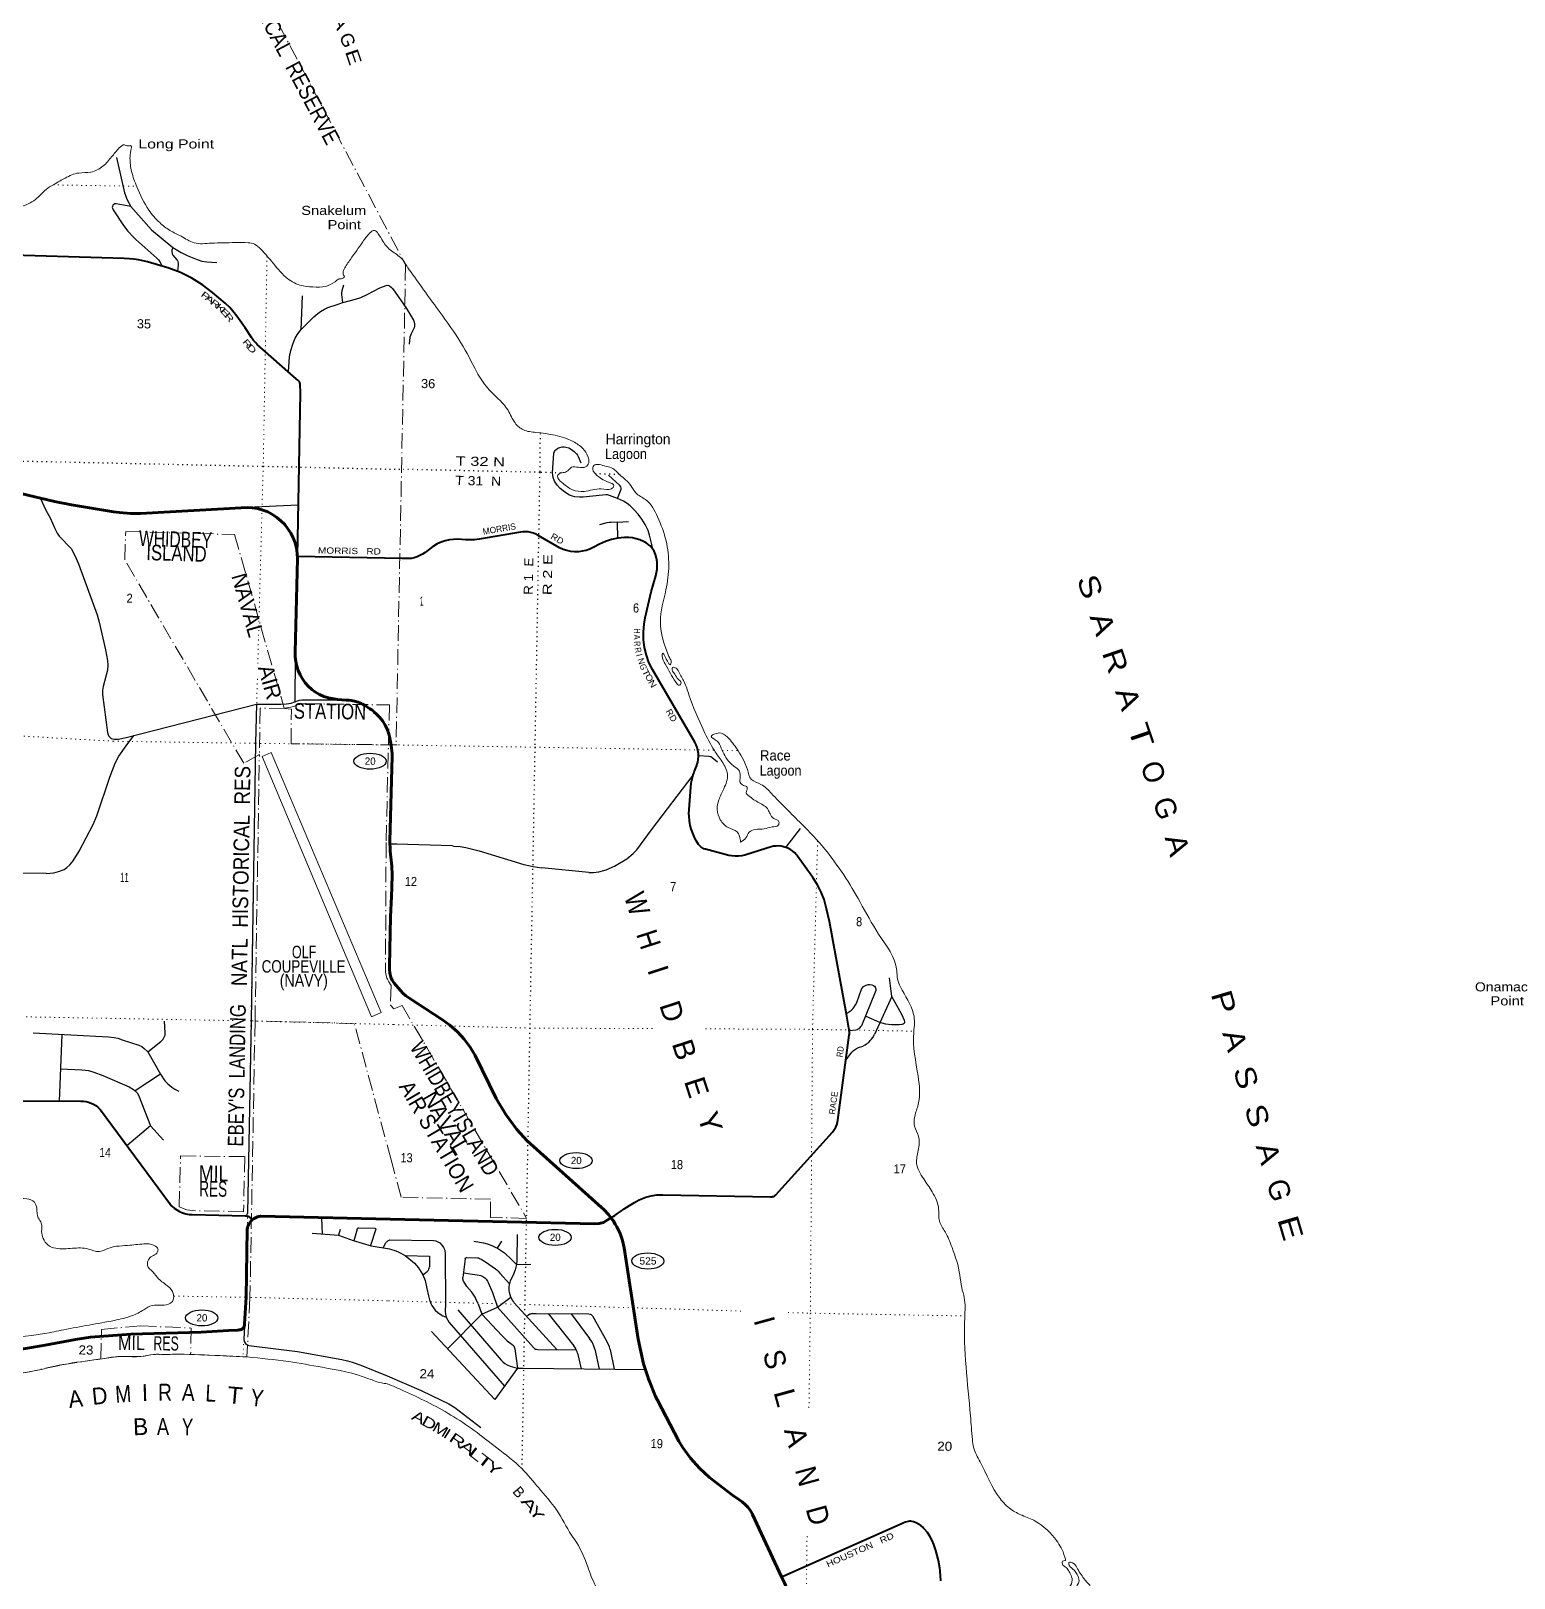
# Model space of a CAD drawing. Header units: feet. Extents: x -493433 to -244333, y 184684 to 373072.
# Drawn here: x -406500 to -377997, y 243147 to 272885 of the extents above; entities that cross this region are included whole.
import ezdxf
from ezdxf.enums import TextEntityAlignment as Align

# ---------------------------------------------------------------- set-up
doc = ezdxf.new("R2010")
doc.units = ezdxf.units.FT
doc.header["$LTSCALE"] = 60
doc.linetypes.add('DOT_DASHED', pattern=[7.7, 5, -1.2, 0.3, -1.2])
doc.linetypes.add('DOTTED', pattern=[1.5, 0.3, -1.2])
for name, color, linetype, lineweight in [('17', 7, 'Continuous', 25), ('23', 7, 'Continuous', 70), ('26', 7, 'Continuous', 40), ('27', 7, 'Continuous', 13), ('29', 7, 'Continuous', 25), ('36', 7, 'Continuous', 13), ('39', 7, 'Continuous', 13), ('41', 7, 'Continuous', 13), ('44', 7, 'DOT_DASHED', 13), ('6', 7, 'DOTTED', 25), ('7', 7, 'DOTTED', 13)]:
    doc.layers.add(name, color=color, linetype=linetype, lineweight=lineweight)
doc.layers.add('42', color=7, linetype='Continuous')

msp = doc.modelspace()

# ---------------------------------------------------------------- linework, layer by layer
at = {"layer": '17'}
for centre in [(-399982.73, 258847.67), (-396023.17, 251171.48), (-396426.94, 249695.3), (-394643.82, 249241.52), (-403217, 248147.07)]:
    msp.add_ellipse(centre, major_axis=(-309.24, 1), ratio=0.500121, dxfattribs=at)
at = {"layer": '23'}
for points in [[(-399516.48, 254581.21), (-399557.76, 254638.48), (-399569.85, 254663.54), (-399576.15, 254676.61), (-399584.24, 254699.15), (-399592.72, 254724.25), (-399597.95, 254749.15), (-399604.97, 254782.54), (-399611.88, 254847.06), (-399612, 254911.95), (-399591, 255855.95), (-399568, 256253.95), (-399560.78, 256427.94), (-399560.52, 256661.74), (-399567, 256831.95), (-399595.65, 257120.08), (-399597.72, 257147.65), (-399599.96, 257310.92), (-399557.45, 258945.88), (-399558.54, 258987.23), (-399573.96, 259155.22), (-399606.85, 259320.68), (-399621.75, 259376.66), (-399652.34, 259461.46), (-399691.63, 259542.59), (-399739.18, 259619.18), (-399794.47, 259690.37), (-399856.91, 259755.4), (-399900.8, 259792.44), (-399925.68, 259813.44), (-399950.8, 259832.53), (-399983.91, 259857.69), (-400074.67, 259915.81), (-400099.76, 259931.88), (-400124.67, 259945.19), (-400149.95, 259958.7), (-400213.55, 259985.22), (-400279.58, 260004.95), (-400347.3, 260017.67), (-400391, 260021.21), (-400416.2, 260023.26), (-400441, 260024.13), (-400605.85, 260034.14), (-400782.06, 260063.55), (-400783.84, 260064.03), (-400869.67, 260092.23), (-400952.08, 260129.25), (-401030.17, 260174.67), (-401103.08, 260228.01), (-401170.02, 260288.68), (-401230.25, 260356.01), (-401283.11, 260429.27), (-401328.03, 260507.66), (-401364.5, 260590.31), (-401392.14, 260676.32), (-401410.64, 260764.75), (-401419.79, 260854.62), (-401419.49, 260944.96), (-401378.9, 262740.97), (-401383.26, 262843.04), (-401398.26, 262944.09), (-401423.74, 263043.02), (-401459.43, 263138.74), (-401504.92, 263230.21), (-401559.73, 263316.42), (-401623.25, 263396.43), (-401694.78, 263469.37), (-401773.55, 263534.42), (-401858.68, 263590.89), (-401949.25, 263638.15), (-402044.27, 263675.68), (-402142.68, 263703.07), (-402243.42, 263720.03), (-402344.31, 263726.35), (-404396.07, 263610.24), (-404580.2, 263609), (-404796.92, 263628.53), (-404915, 263643.95), (-405717.97, 263774.14), (-406046.64, 263841.1), (-406692, 263995.95)], [(-395352.86, 250072.8), (-395395.75, 250129.9), (-395492.04, 250233.45), (-395533.22, 250271.71), (-396965.84, 251552.25), (-397159.64, 251767.28), (-397374.68, 252056.63), (-397558.3, 252366.87), (-397960.83, 253190.55), (-398058.92, 253354.15), (-398173.58, 253506.59), (-398303.54, 253646.22), (-398447.38, 253771.5), (-398592.09, 253873.82), (-399235.92, 254297.07), (-399295.74, 254339.35), (-399350.82, 254387.65), (-399399.41, 254440.07), (-399516.48, 254581.21)], [(-407103.89, 247478.31), (-406228, 247624.95), (-405645.4, 247732.14), (-405356.08, 247774.8), (-404577.91, 247832.8), (-403230, 247872.09), (-402706, 247904.95), (-402526.31, 247915.02), (-402501.47, 247916.41), (-402476.31, 247919.41), (-402467.72, 247921.7), (-402457.09, 247925.76), (-402446.95, 247930.91), (-402437.4, 247937.1), (-402428.55, 247944.24), (-402420.5, 247952.27), (-402413.33, 247961.1), (-402407.12, 247970.64), (-402401.94, 247980.77), (-402401.49, 247981.95), (-402394, 248006.99), (-402392.65, 248031.95), (-402365, 248543.95), (-402343.31, 249849.24), (-402338.38, 249878.85), (-402330.39, 249907.79), (-402319.41, 249935.72), (-402305.57, 249962.36), (-402289.03, 249987.4), (-402269.95, 250010.58), (-402248.56, 250031.64), (-402225.09, 250050.35), (-402199.78, 250066.5), (-402172.93, 250079.91), (-402144.83, 250090.45), (-402115.77, 250097.99), (-402086.09, 250102.45), (-402078.84, 250103.06), (-399597.58, 250046.13)], [(-395352.86, 250072.8), (-395494.67, 249983.21), (-395581.07, 249962.15), (-395660.82, 249956.8), (-399597.58, 250046.13)], [(-395269.55, 249947.92), (-395310.82, 250016.84), (-395352.86, 250072.8)], [(-392072.12, 243168.12), (-392631.44, 244367.15), (-392641.67, 244387.01), (-392679.98, 244450.39), (-392724.71, 244509.43), (-392775.36, 244563.46), (-392831.39, 244611.9), (-392892.17, 244654.22), (-393015.57, 244737.98), (-393459.2, 245082.69), (-393651.86, 245256.81), (-393825.27, 245450.12), (-393977.52, 245660.49), (-394049.39, 245778.7), (-394460, 246564.95), (-394494.31, 246637.69), (-394621.35, 246945.18), (-394631.67, 246970.15), (-394639.59, 246995.18), (-394724.84, 247264.39), (-394831.13, 247737.54), (-395101.16, 249495.69), (-395132.77, 249633.52), (-395178.6, 249767.29), (-395238.17, 249895.53), (-395269.55, 249947.92)], [(-390635.17, 232927.09), (-391631, 239730.95), (-391702, 240238.95), (-391934.2, 242708.31), (-391945.86, 242811.57), (-391968.26, 242913.04), (-392001.13, 243011.61), (-392020.21, 243056.85), (-392072.12, 243168.12)]]:
    msp.add_lwpolyline(points, dxfattribs=at)
at = {"layer": '26'}
for points in [[(-399370.51, 262742.98), (-401378, 262780.95), (-401319.56, 265927.07), (-401325.43, 266097.92), (-401326.07, 266100.85), (-401329.9, 266114.13), (-401335.1, 266126.93), (-401341.6, 266139.13), (-401349.35, 266150.57), (-401358.24, 266161.15), (-401368.2, 266170.73), (-401400, 266199.95), (-402152.45, 266860.3), (-402173.64, 266880.41), (-402221.75, 266933.29), (-402264.06, 266990.91), (-402385, 267180.95), (-402544, 267404.95), (-402616.8, 267499.42), (-402678.15, 267568.74), (-402766.89, 267652.09), (-403012.33, 267858.13), (-403203.14, 268007.18), (-403408.49, 268135.46), (-403626.11, 268241.57), (-403852.03, 268323.86), (-404262.34, 268443.78), (-404432.96, 268483.75), (-404519.91, 268499.27), (-404606.83, 268505.66), (-404708.03, 268509.98), (-407285, 268589.95)], [(-393674.79, 258883.66), (-393670.59, 258940.84), (-393672.39, 258998.14), (-393680.16, 259054.95), (-393693.83, 259110.62), (-393713.25, 259164.57), (-393738.2, 259216.18), (-394557.56, 260610.38), (-394621.77, 260746.32), (-394671.42, 260888.22), (-394705.96, 261034.54), (-394725.02, 261183.66), (-394728.38, 261333.96), (-394716.02, 261483.78), (-394694.24, 261605.13), (-394577.37, 262103.57), (-394488.91, 262414.08), (-394474.7, 262472.51), (-394464.83, 262541.89), (-394462.26, 262611.92), (-394467.03, 262681.84), (-394479.08, 262750.87), (-394498.28, 262818.27), (-394524.42, 262883.29), (-394542.05, 262912.64), (-394569.63, 262950.35), (-394601, 262984.96), (-394635.82, 263016.11), (-394648.7, 263025.4), (-394673.76, 263043.48), (-394698.7, 263057.33), (-394728.43, 263073.84), (-394795.58, 263103), (-394865.4, 263124.98), (-394937.14, 263139.55), (-395010.01, 263146.53), (-395083.21, 263145.86), (-395095.22, 263145.42), (-395218.68, 263133.72), (-395340.25, 263109.18), (-395458.58, 263072.07), (-395572.38, 263022.79), (-395680.41, 262961.88), (-395694.06, 262954.55), (-395761.63, 262923.58), (-395832.07, 262899.84), (-395904.61, 262883.6), (-395978.45, 262875.02), (-396052.77, 262874.21), (-396126.78, 262881.18), (-396199.65, 262895.84), (-396270.59, 262918.04), (-396338.82, 262947.53), (-396751.31, 263185.35), (-396795.93, 263209.97), (-396842.87, 263229.78), (-396891.63, 263244.58), (-396941.67, 263254.21), (-396992.45, 263258.55), (-397043.39, 263257.55), (-397092.41, 263251.51), (-397885.38, 263115.34), (-397973.21, 263106.08), (-398097.23, 263104.16), (-398149, 263105.95), (-398294.19, 263113.28), (-398376.21, 263112.38), (-398457.69, 263102.9), (-398537.73, 263084.96), (-398615.46, 263058.75), (-398690.02, 263024.56), (-398760.6, 262982.77), (-398775.5, 262972.6), (-398925.27, 262860.97), (-398972.66, 262827.44), (-399023.28, 262799.05), (-399076.61, 262776.1), (-399132.03, 262758.86), (-399188.96, 262747.5), (-399242, 262742.36), (-399370.51, 262742.98)], [(-395352.86, 250072.8), (-395278.65, 250118.45), (-395225.48, 250156.14), (-395167.87, 250193.83), (-395096.98, 250242.6), (-394997.28, 250306.89), (-394901.18, 250365.32), (-394810.74, 250415.92), (-394715.51, 250456.79), (-394684.65, 250466.97), (-394577.95, 250494.31), (-394468.99, 250510.34), (-394358.94, 250514.89), (-392288.03, 250475.25), (-392273.6, 250475.15), (-392259.23, 250476.56), (-392245.09, 250479.46), (-392231.33, 250483.83), (-392218.1, 250489.61), (-392205.55, 250496.74), (-392193.81, 250505.14), (-392183.85, 250513.91), (-391092.54, 251720.44), (-391080.15, 251735.9), (-391053.78, 251774.37), (-391031.57, 251815.39), (-391013.77, 251858.5), (-391000.57, 251903.23), (-390992.12, 251949.1), (-390774.87, 253579.36), (-390771.52, 253604.54), (-390770.92, 253629.36), (-390770.57, 253644.11), (-390772.28, 253668.28), (-390774.03, 253693.07), (-390778.34, 253718.28), (-390824, 253985.95), (-391149.62, 255764.2), (-391150.65, 255769.9), (-391207.24, 256008.6), (-391258.07, 256187.65), (-391313.41, 256333.09), (-391383.64, 256471.95), (-391468.01, 256602.7), (-391474.01, 256610.95), (-391767.51, 257025.01), (-391787.81, 257051.07), (-391821.29, 257087.05), (-391858.35, 257119.33), (-391898.58, 257147.56), (-391941.54, 257171.43), (-391986.76, 257190.68), (-392033.75, 257205.1), (-392081.98, 257214.52), (-392130.94, 257218.86), (-392180.08, 257218.05), (-392228.86, 257212.11), (-392276.76, 257201.1), (-392740.94, 257056.77), (-392777, 257045.05), (-392838.71, 257030.55), (-392901.6, 257022.57), (-392964.98, 257021.22), (-393028.15, 257026.5), (-393090.42, 257038.35), (-393535.07, 257156.44), (-393544.13, 257158.81), (-393566.74, 257166.52), (-393588.42, 257176.56), (-393608.94, 257188.8), (-393628.06, 257203.12), (-393645.58, 257219.36), (-393670.18, 257250.16), (-393709.22, 257308.18), (-393741.98, 257369.96), (-393803.11, 257526.52), (-393828.97, 257613.38), (-393845.61, 257702.46), (-393852.85, 257792.8), (-393852.97, 257835.72), (-393808.17, 258432.96), (-393795.25, 258509.49), (-393774.4, 258584.25), (-393769.93, 258596.46), (-393760.82, 258621.35), (-393750.79, 258646.46), (-393704.13, 258763.29), (-393700.95, 258772.19), (-393684.95, 258827.24), (-393674.79, 258883.66)], [(-410011, 252331.95), (-405542, 252311.49), (-405491.25, 252310.47), (-405440.88, 252304.15), (-405391.45, 252292.6), (-405343.49, 252275.94), (-405297.54, 252254.36), (-405254.1, 252228.1), (-405213.64, 252197.44), (-405176.61, 252162.72), (-405163, 252147.95), (-403838.71, 250351.38), (-403830.06, 250340.67), (-403789.51, 250296.58), (-403744.57, 250256.98), (-403695.74, 250222.29), (-403643.56, 250192.89), (-403588.58, 250169.11), (-403579.29, 250165.84), (-403520.04, 250148.99), (-403459.36, 250138.42), (-403397.9, 250134.25), (-402380.32, 250109.94), (-402368.96, 250110.69), (-402357.58, 250110.26), (-402346.31, 250108.64), (-402335.27, 250105.85), (-402324.58, 250101.92), (-402314.36, 250096.89), (-402304.72, 250090.83), (-402295.77, 250083.79), (-402287.61, 250075.85), (-402280.32, 250067.11), (-402273.98, 250057.65), (-402268.67, 250047.57), (-402264.43, 250037), (-402261.33, 250026.05), (-402260.87, 250023.94)], [(-389360.01, 244123.06), (-389400.12, 244156.34), (-389443.48, 244185.24), (-389489.63, 244209.45), (-389538.05, 244228.7), (-389563.76, 244234.65), (-389589.95, 244237.87), (-389616.33, 244238.34), (-389642.62, 244236.04), (-389668.52, 244231.02), (-389693.75, 244223.31), (-389718.04, 244213.01), (-389724.02, 244209.99), (-392045.04, 243180.13), (-392072.12, 243168.12)], [(-389011.07, 243093.66), (-389024, 243276.95), (-389024.49, 243284.19), (-389030.2, 243337.66), (-389057.04, 243487.67), (-389109, 243677.95), (-389149.6, 243791.24), (-389181.76, 243872.16), (-389222.2, 243949.28), (-389270.47, 244021.74), (-389326.06, 244088.76), (-389343.61, 244107.22), (-389360.01, 244123.06)]]:
    msp.add_lwpolyline(points, dxfattribs=at)
at = {"layer": '29'}
for p, q in [((-401286, 267792.95), (-401310, 267138.95)), ((-402342, 263727.95), (-401361, 263772.95)), ((-395235.04, 263443.1), (-395016, 263452.95)), ((-395235.04, 263443.1), (-395224, 263128.95)), ((-401422, 260865.95), (-401429, 259989.95)), ((-401245, 260027.91), (-400544, 260025.95)), ((-391994, 257189.95), (-391708, 257553.95)), ((-399470, 257252.11), (-399599, 257252.95)), ((-406210, 256689.89), (-407181.98, 256699.75)), ((-395779.91, 256707.87), (-396684.06, 256799.31)), ((-390273.15, 254406.53), (-390539.97, 253763.35)), ((-389956, 254325.95), (-390289.93, 253592.46)), ((-406455, 253625.95), (-405010.86, 253552.76)), ((-405904, 253597.95), (-405957, 252311.95)), ((-404253, 253258.95), (-404007, 252833.95)), ((-404007, 252833.95), (-404496, 252513.95)), ((-404204, 251841.95), (-404654, 251451.95)), ((-404204, 251841.95), (-403953, 251562.95)), ((-400915.2, 250072.94), (-400903, 249764.95)), ((-400560, 249843.95), (-400592, 249734.95)), ((-400228.22, 249854.73), (-400292, 249631.95)), ((-400199.96, 249879.36), (-399889.98, 249870.68)), ((-399870.35, 249850.41), (-399971, 249540.95)), ((-399604.67, 249649.58), (-398763.05, 249635.01)), ((-397534, 249485.95), (-397453, 249622.95)), ((-397158, 249753.95), (-397163.7, 249255.97)), ((-398187, 249011.95), (-397923.91, 248976.6)), ((-397169, 249174.95), (-396892, 249177.95)), ((-397210.49, 248436.6), (-396396.04, 247538.82)), ((-398460.33, 248058.26), (-397401.28, 246833.43)), ((-398297, 248305.95), (-397462, 247336.95)), ((-396557.34, 248231.68), (-396064.96, 247611.98)), ((-396118.13, 248228.11), (-395762.12, 247752.86)), ((-395708.48, 248189.99), (-395429.38, 247695.17)), ((-402396, 247993.95), (-402406.82, 247730.02)), ((-401376.05, 247501.7), (-400527.29, 247346.35)), ((-396755.03, 247543.21), (-396019, 247533.95)), ((-395992.78, 247472.22), (-395924.33, 247166.88)), ((-395368.23, 247539.9), (-395292, 247162.95)), ((-397042.02, 247179.67), (-394692.04, 247154.73))]:
    msp.add_line(p, q, dxfattribs=at)
for points in [[(-404856, 270448.95), (-404700.02, 269774.97), (-404647.54, 269636.54), (-404580.75, 269512.43), (-404184.76, 269063.73), (-403772, 268720.95)], [(-404581.57, 269513.36), (-404862.23, 269560.17), (-404892.04, 269558.98), (-404907.55, 269550.62), (-404924.25, 269532.72), (-404933.79, 269510.04), (-404936.18, 269492.15), (-404933.79, 269475.44), (-404919.48, 269443.22), (-404721.49, 269144.88), (-404634.41, 269036.28), (-404530.65, 268922.91), (-404484.13, 268873.98), (-404079.79, 268517.17), (-404045.2, 268487.33), (-404020.16, 268452.73), (-403984.38, 268366.8)], [(-403772, 268720.95), (-403789.95, 268673.5), (-403793.53, 268642.47), (-403785.18, 268603.09), (-403769.68, 268574.45), (-403696.92, 268486.14), (-403686.18, 268469.43), (-403676.64, 268444.37), (-403670.68, 268419.31), (-403669.49, 268390.67), (-403684.38, 268262.79)], [(-403772, 268720.95), (-403612.24, 268624.57), (-403497.74, 268567.29), (-403306.9, 268490.92), (-403216.25, 268462.28), (-403118.45, 268445.57), (-402925.23, 268433.63)], [(-400503, 267662.95), (-400526.62, 267816.66), (-400526.62, 267850.08), (-400519.46, 267893.04), (-400483.68, 268005.22)], [(-400503, 267662.95), (-400261.84, 267725.97), (-400156.88, 267761.77), (-400037.6, 267821.44), (-399794.29, 267945.55), (-399670.24, 267993.29), (-399641.61, 267998.06), (-399608.21, 267986.12), (-399570.05, 267955.1), (-399550.96, 267933.61), (-399498.49, 267864.4), (-399284.55, 267549.29)], [(-401310, 267138.95), (-401063.36, 267391.83), (-400987.02, 267456.27), (-400936.93, 267494.46), (-400858.2, 267539.81), (-400791.41, 267568.45), (-400614.89, 267625.73), (-400503, 267662.95)], [(-399284.55, 267549.29), (-399149.81, 267325.53), (-399132.38, 267286.29), (-399125.85, 267253.59), (-399125.85, 267207.81), (-399134.56, 267175.11), (-399191.21, 267063.94), (-399206.46, 267031.24), (-399217.36, 266998.54), (-399234, 266866.95)], [(-401552, 266334.95), (-401530.91, 266623.31), (-401507.05, 266742.64), (-401459.35, 266885.85), (-401421.18, 266978.93), (-401383.01, 267043.37), (-401310, 267138.95)], [(-395226, 263894.95), (-395382.69, 263957.56), (-395416.47, 263966.82), (-395451.33, 263966.82), (-395515.6, 263964.1), (-395884.91, 263923.22), (-395955.71, 263920.5), (-396049.4, 263929.22), (-396094.07, 263942.84), (-396149.63, 263964.1), (-396240.05, 264016.96), (-396328.29, 264090.54), (-396383.85, 264154.29), (-396437.23, 264232.23), (-396462.29, 264300.35), (-396478.62, 264389.19), (-396450.3, 264768.5), (-396440.5, 264798.47), (-396424.16, 264821.36), (-396404.55, 264840.98), (-396382.76, 264857.88), (-396362.06, 264869.32), (-396337, 264878.03), (-396291.25, 264888.4), (-396252.03, 264891.11), (-396222.62, 264886.75), (-396164.88, 264868.78), (-396109.32, 264839.89), (-396062.47, 264803.38), (-396013.45, 264753.78), (-395994.93, 264728.71), (-395981.86, 264703.1), (-395931.75, 264583.21)], [(-395226, 263894.95), (-395158.28, 264076.9), (-395157.18, 264095.99), (-395164.81, 264122.68), (-395174.61, 264138.5), (-395188.78, 264155.38), (-395401, 264346.95)], [(-406325, 263908.95), (-406212.42, 263670.89), (-406131.32, 263522.92), (-406040.67, 263322.43), (-405997.73, 263234.12), (-405959.56, 263174.45), (-405725.79, 262935.78), (-405654.22, 262802.13), (-405582.66, 262639.83), (-405229.61, 261661.27), (-405186.67, 261522.84), (-405067.4, 260988.22)], [(-394539, 262907.95), (-394609.22, 263190.76), (-394639.73, 263280.13), (-394696.37, 263395.67), (-394761.74, 263498.13), (-394831.46, 263598.41), (-394905.54, 263681.24), (-394981.8, 263757.54), (-395040.62, 263803.32), (-395110.34, 263844.74), (-395226, 263894.95)], [(-395235.04, 263443.1), (-395348.94, 263438.18), (-395389.24, 263434.91), (-395430.64, 263427.28), (-395572.26, 263392.4)], [(-405067.4, 260988.22), (-405029.51, 260786.05), (-405023, 260696.99), (-405029.51, 260599.24), (-405112.01, 260282.1), (-405125.04, 260206.07), (-405125.03, 260130.04), (-405029.51, 259400.17), (-405016.48, 259354.55), (-405003.45, 259330.65), (-404979.57, 259302.41), (-404957.86, 259287.21), (-404892.73, 259274.18), (-404855.82, 259272), (-404821.08, 259274.18), (-404669.54, 259305.05)], [(-404669.54, 259305.05), (-402165, 259944.95), (-401694, 259942.53)], [(-402165, 259944.95), (-402182, 259191.95), (-402270, 253855.95), (-402338.1, 250157.86)], [(-401694, 259942.53), (-401588.18, 259948.79), (-401542.86, 259954.76), (-401496.34, 259966.69), (-401429, 259989.95)], [(-401429, 259989.95), (-401357.98, 260013.24), (-401338.9, 260019.2), (-401295.96, 260025.17), (-401245, 260027.91)], [(-406210, 256689.89), (-406062.92, 256704.43), (-405971.74, 256726.16), (-405858.84, 256769.6), (-405806.73, 256804.36), (-405754.63, 256856.49), (-405685.15, 256934.69), (-405572.26, 257117.16), (-405303.04, 257629.81), (-405233.56, 257794.9), (-404981.72, 258542.15), (-404881.84, 258811.51), (-404808.03, 258941.85), (-404669.08, 259141.69), (-404523.15, 259342.45)], [(-393672, 258958.95), (-393468.61, 258942.04), (-393433.75, 258935.5), (-393407.61, 258922.42), (-393303.03, 258833.04)], [(-395779.91, 256707.87), (-395686.63, 256706.49), (-395586.41, 256719.57), (-395442.61, 256763.17), (-395285.73, 256832.93), (-395050.42, 256972.45), (-394928.41, 257072.73), (-394858.69, 257142.48), (-394714.89, 257334.32), (-394575.44, 257530.52), (-393775.82, 258579.17)], [(-398377.92, 257217.48), (-398405, 257218.95), (-399470, 257252.11)], [(-398377.92, 257217.48), (-398248.89, 257210.06), (-398144.31, 257192.62), (-397887.21, 257127.22), (-397028.77, 256861.27), (-396906.76, 256835.11), (-396845.75, 256826.39), (-396684.06, 256799.31)], [(-390823, 253995.95), (-390732.01, 254064.38), (-390705.86, 254089.46), (-390682.98, 254116.71), (-390651.4, 254166.84), (-390629.6, 254209.36), (-390535.92, 254463.32), (-390516.3, 254493.84), (-390498.87, 254515.09), (-390476, 254533.08), (-390449.85, 254545.61), (-390411.72, 254555.97), (-390376.87, 254559.24), (-390336.55, 254552.7), (-390304.97, 254535.26), (-390289.71, 254523.27), (-390275.54, 254504.74), (-390263.57, 254472.04), (-390263.56, 254443.7), (-390273.15, 254406.53)], [(-389711.85, 253862.02), (-389765, 253976.95), (-389956, 254325.95), (-390000, 254681.95)], [(-404253, 253258.95), (-404000.38, 253461.26), (-403959.12, 253504.7), (-403937.41, 253541.63), (-403922.22, 253585.08), (-403920.04, 253628.52), (-403930.9, 253854.43)], [(-390771, 253673.95), (-390648.11, 253685.07), (-390624.14, 253690.52), (-390601.27, 253701.42), (-390565.32, 253728.66), (-390550.06, 253746.1), (-390539.97, 253763.35)], [(-390457, 253948.95), (-390192, 253831.95), (-390078.57, 253800.87)], [(-390078.57, 253800.87), (-390020.62, 253791.35), (-389953.08, 253785.35), (-389883.35, 253784.81), (-389811.45, 253789.71), (-389753.71, 253793.53), (-389735.19, 253798.43), (-389715.59, 253810.97), (-389706.87, 253826.77), (-389707.96, 253839.31), (-389711.85, 253862.02)], [(-405010.86, 253552.76), (-404897.04, 253537.29), (-404829.74, 253522.08), (-404745.06, 253493.84), (-404423.74, 253387.4), (-404369.46, 253361.33), (-404323.87, 253326.58), (-404253, 253258.95)], [(-390835.45, 253110.76), (-390723.28, 253257.8), (-390697.14, 253283.96), (-390675.35, 253301.4), (-390633.95, 253326.47), (-390592.55, 253346.09), (-390513.03, 253373.33), (-390468.36, 253395.13), (-390440.04, 253413.66), (-390399.73, 253444.18), (-390368.14, 253476.88), (-390343.08, 253503.04), (-390322.38, 253534.65), (-390289.93, 253592.46)], [(-405929, 252933.95), (-405524.48, 252918.2), (-405392.04, 252900.82), (-405290, 252870.41), (-405116.31, 252809.58), (-404612.62, 252592.36), (-404525.77, 252540.23), (-404496, 252513.95)], [(-404007, 252833.95), (-403926.56, 252705.32), (-403867.94, 252644.5), (-403794.12, 252581.5), (-403733.33, 252544.58), (-403659.51, 252503.3)], [(-404496, 252513.95), (-404458.47, 252475.06), (-404430.24, 252427.27), (-404204, 251841.95)], [(-402338.1, 250157.86), (-402342.73, 250141), (-402349.25, 250130.14), (-402361.19, 250118.19), (-402373.13, 250111.67)], [(-400228.22, 249854.73), (-400222.64, 249866.74), (-400217.76, 249872.17), (-400207.99, 249877.06), (-400199.96, 249879.36)], [(-399889.98, 249870.68), (-399880.15, 249867.28), (-399874.72, 249862.94), (-399869.83, 249856.97), (-399870.35, 249850.41)], [(-401092, 249778.95), (-400592, 249734.95), (-400307, 249632.95), (-399961, 249535.95), (-399607.83, 249473.33)], [(-399728.08, 249494.65), (-399682.02, 249592.49), (-399672.8, 249603.9), (-399666.83, 249610.41), (-399655.97, 249618.56), (-399644.03, 249626.16), (-399604.95, 249648.97)], [(-398763.05, 249635.01), (-398720.62, 249627.05), (-398681.4, 249611.79), (-398642.18, 249587.81), (-398598.6, 249542.04), (-398568.1, 249498.44), (-398548.49, 249448.3), (-398538.63, 249373.94)], [(-397991, 249621.95), (-397801.14, 249587.85), (-397731.42, 249569.31), (-397644.26, 249537.71), (-397576.72, 249509.36), (-397534, 249485.95), (-397400.23, 249396.01), (-397357.75, 249360.58), (-397289.11, 249293.55), (-397169, 249174.95)], [(-399607.83, 249473.33), (-399489.74, 249435.22), (-399426.56, 249411.24), (-399307.25, 249348.12), (-399165.1, 249234.66), (-399128.06, 249199.24), (-399089.93, 249153.46), (-399053.98, 249108.22), (-398966, 248976.95), (-398921.07, 248864.06), (-398888.39, 248715.83), (-398862.24, 248574.13), (-398840.45, 248497.83)], [(-399307.25, 249348.12), (-398840, 249332.95), (-398840.35, 249127.93)], [(-398538.63, 249373.94), (-398535, 248420.95), (-398537.23, 248273.91)], [(-398156.17, 249286.5), (-398157, 249284.95), (-398196.52, 248922.12)], [(-398157, 249284.95), (-398149.75, 249299.54), (-398144.31, 249304.45), (-398131.23, 249310.44), (-398113.81, 249310.99), (-397917.71, 249302.27), (-397897.01, 249299.54), (-397877.4, 249291.91), (-397845.81, 249273.93), (-397763.01, 249223.79), (-397574.54, 249093.53), (-397545.13, 249069.01), (-397522.24, 249048.84), (-397486.3, 249005.79), (-397303.28, 248805.23)], [(-397163.7, 249255.97), (-397169, 249174.95), (-397196.5, 249071.18), (-397211.75, 249021.04), (-397224.82, 248985.07), (-397264.04, 248912.04), (-397288.01, 248856.45), (-397303.28, 248805.23)], [(-398966, 248976.95), (-398881.85, 249042.28), (-398863.33, 249061.9), (-398851.35, 249085.88), (-398843.72, 249104.41), (-398840.35, 249127.93)], [(-397907.39, 248419.18), (-397947.09, 248514.2), (-397962.34, 248544.72), (-398027.71, 248642.82), (-398121.4, 248754), (-398163.89, 248812.86), (-398176.96, 248833.57), (-398187.85, 248854.28), (-398196.57, 248897.88), (-398196.52, 248922.12)], [(-397923.91, 248976.6), (-397883.9, 248968.73), (-397851.22, 248961.1), (-397812, 248941.48), (-397777.14, 248915.32), (-397753.17, 248890.25), (-397728.12, 248856.46), (-397711.78, 248828.12), (-397630.94, 248636.31)], [(-397630.94, 248636.31), (-397536, 248355.95), (-396844.18, 247577.9)], [(-397276, 248545.95), (-397303.25, 248637.91), (-397308.7, 248676.06), (-397308.7, 248726.2), (-397303.28, 248805.23)], [(-398840.45, 248497.83), (-398813.23, 248425.37), (-398795.8, 248388.31), (-398766.38, 248340.35), (-398729.34, 248298.93), (-398681.41, 248253.15), (-398635.65, 248220.45), (-398582.27, 248188.84), (-398518, 248160.5)], [(-398489, 247560.95), (-397833, 248218.95), (-397536, 248355.95), (-397276, 248545.95)], [(-397907.39, 248419.18), (-397833, 248218.95), (-397442.94, 247801.12)], [(-397210.49, 248436.6), (-397228.62, 248459.97), (-397246.05, 248488.86), (-397276, 248545.95)], [(-398537.23, 248273.91), (-398531.05, 248219.9), (-398518, 248160.5), (-398488.56, 248102.18), (-398460.33, 248058.26)], [(-396858.91, 248230.61), (-396877.27, 248227.51), (-396896.88, 248222.61), (-396911.58, 248216.61), (-396939.91, 248202.44), (-396977.5, 248179.55)], [(-396858.91, 248230.61), (-396792, 248234.95), (-395776.02, 248224.99)], [(-395776.02, 248224.99), (-395754.61, 248221.24), (-395732.82, 248212.52), (-395717.57, 248200.53), (-395708.48, 248189.99)], [(-402406.82, 247730.02), (-402404.09, 247706.43), (-402398.66, 247691.23), (-402376.95, 247657.55), (-402353.07, 247638.01), (-402334.62, 247627.15), (-402310.82, 247619.98)], [(-397197.69, 247553.45), (-397147, 247183.95), (-397584, 246579.95), (-398800.24, 247884.96)], [(-397442.94, 247801.12), (-397347.37, 247710.03), (-397253.68, 247635.91), (-397231.89, 247614.11), (-397213.37, 247592.31), (-397203.57, 247573.78), (-397197.69, 247553.45)], [(-395665, 247547.95), (-395679.43, 247602.1), (-395701.22, 247656.61), (-395715.38, 247683.86), (-395762.12, 247752.86)], [(-402310.82, 247619.98), (-402259, 247610.95), (-401376.05, 247501.7)], [(-396844.18, 247577.9), (-396824.44, 247562.34), (-396800.47, 247549.26), (-396781.95, 247544.9), (-396755.03, 247543.21)], [(-395992.78, 247472.22), (-396002.99, 247498.55), (-396019, 247533.95), (-396035.68, 247565.04), (-396064.96, 247611.98)], [(-395665.63, 247549.73), (-395665, 247547.95), (-395581.97, 247164.17)], [(-395368.23, 247539.9), (-395380.92, 247590.11), (-395393.99, 247625), (-395429.38, 247695.17)], [(-400527.29, 247346.35), (-400418.59, 247325.19), (-400325.24, 247299.12), (-400158.06, 247240.47), (-399651.42, 247035.72)], [(-397462, 247336.95), (-397430.16, 247302.91), (-397389.85, 247271.3), (-397346.27, 247245.14), (-397289.62, 247221.16), (-397247.13, 247206.99), (-397201.38, 247195), (-397147, 247183.95)], [(-397147, 247183.95), (-397096.79, 247179.74), (-397042.02, 247179.67)], [(-399651.42, 247035.72), (-399002, 246750.95), (-398615.76, 246567.35)], [(-398615.76, 246567.35), (-398466.24, 246494.11), (-398352.94, 246424.35), (-397856.15, 246040.66)]]:
    msp.add_lwpolyline(points, dxfattribs=at)
at = {"layer": '36'}
msp.add_lwpolyline([(-402053.69, 258937.57), (-401881.24, 259018.41), (-399770.05, 254017.25), (-399954.63, 253934.53)], close=True, dxfattribs=at)
at = {"layer": '39'}
for points in [[(-405941.42, 270000.06), (-405839, 270057.95), (-405582, 270153.95), (-405347, 270171.95), (-405116, 270283.95), (-404949, 270463.95), (-404801, 270635.95), (-404704, 270695.95), (-404635, 270674.95), (-404577, 270677.95), (-404578, 270590.95), (-404596, 270437.95), (-404565, 270182.95), (-404463, 269886.95), (-404234, 269439.95), (-404025, 269200.95), (-403828, 269050.95), (-403613, 268936.95), (-403362, 268812.95), (-403030, 268806.95)], [(-417512.62, 267512.05), (-417380, 267585.95), (-417073, 267810.95), (-416564, 268218.95), (-416284, 268518.95), (-415999, 268707.95), (-415851, 268774.95), (-415649, 268917.95), (-415388, 269017.95), (-415061, 269021.95), (-414709, 268980.95), (-414487, 268921.95), (-414081, 268818.95), (-413717, 268745.95), (-413342, 268746.95), (-413130, 268695.95), (-412955, 268655.95), (-412756, 268620.95), (-412647, 268633.95), (-412560, 268669.95), (-412512, 268599.95), (-412420, 268519.95), (-412255, 268487.95), (-412130, 268455.95), (-411996, 268401.95), (-411868, 268430.95), (-411679, 268573.95), (-411409, 268869.95), (-411216, 269221.95), (-411038, 269520.95), (-410884, 269637.95), (-410713, 269744.95), (-410468, 269796.95), (-410122, 269770.95), (-409932, 269737.95), (-409712, 269733.95), (-409508, 269651.95), (-409349, 269569.95), (-409162, 269575.95), (-408908, 269493.95), (-408631, 269370.95), (-408352, 269288.95), (-408195, 269210.95), (-407853, 269178.95), (-407528, 269152.95), (-407355, 269176.95), (-407229, 269243.95), (-407083, 269304.95), (-406705, 269492.95), (-406413, 269644.95), (-406207, 269839.95), (-406069, 269927.95), (-405941.42, 270000.06)], [(-403030, 268806.95), (-402575, 268817.95), (-402325, 268814.95), (-402203, 268786.95), (-402077, 268682.95), (-401878, 268461.95), (-401597, 268147.95), (-401330, 267998.95), (-401081, 267963.95), (-400832, 267974.95), (-400656, 268063.95), (-400591, 268111.95), (-400518, 268126.95), (-400477, 268150.95), (-400497, 268207.95), (-400481, 268302.95), (-400360, 268492.95), (-400120, 268833.95), (-399991, 268995.95), (-399900, 269051.95), (-399824, 268985.95), (-399737, 268841.95), (-399571, 268657.95), (-399377, 268511.95), (-399270.81, 268355.1)], [(-399262, 268340.95), (-398711, 267575.95), (-398277, 266954.95), (-397970, 266404.95), (-397887, 266251.95), (-397661, 265951.95), (-397331, 265592.95), (-397195, 265348.95), (-397035, 265216.95), (-396794, 265166.95), (-396079, 264991.95), (-395893, 264855.95), (-395796, 264704.95), (-395780, 264582.95), (-395839, 264506.95), (-395977, 264496.95), (-396108, 264496.95), (-396166, 264446.95), (-396247, 264397.95), (-396332, 264382.95), (-396377, 264330.95), (-396282, 264195.95), (-396092, 264063.95), (-395870, 264034.95), (-395538, 264080.95), (-395344, 264085.95), (-395295, 264139.95), (-395433, 264224.95), (-395562, 264294.95), (-395677, 264399.95), (-395701, 264448.95), (-395681, 264532.95), (-395602, 264553.95), (-395480, 264523.95), (-395341, 264483.95), (-395183, 264354.95), (-394972, 264148.95), (-394877, 264006.95), (-394689, 263876.95), (-394457, 263545.95), (-394294, 263084.95), (-394242, 262612.95), (-394297, 262138.95), (-394403, 261525.95), (-394280, 260963.95), (-394223, 260829.95), (-394196, 260752.95), (-394211, 260701.95), (-394267, 260767.95), (-394310, 260854.95), (-394359, 260922.95), (-394368, 260871.95), (-394308, 260719.95), (-394211, 260533.95), (-394105, 260366.95), (-394035, 260307.95), (-394004, 260351.95), (-394059, 260422.95), (-394125, 260520.95), (-394178, 260606.95), (-394171, 260646.95), (-394129, 260648.95), (-394049, 260562.95), (-393945, 260372.95), (-393854, 260124.95), (-393569, 259433.95), (-393366, 259054.95), (-393217, 258836.95), (-393114, 258596.95), (-393184, 258318.95), (-393280, 258103.95), (-393313, 257921.95), (-393252, 257722.95), (-393100, 257573.95), (-392930, 257491.95), (-392882, 257404.95), (-392860, 257294.95)], [(-392860, 257294.95), (-392760, 257374.95), (-392697, 257482.95), (-392579, 257535.95), (-392408, 257545.95), (-392257, 257583.95), (-392138, 257618.95), (-392125, 257682.95), (-392225, 257748.95), (-392296, 257834.95), (-392332, 257914.95), (-392503, 258047.95), (-392706, 258180.95), (-392753, 258237.95), (-392742, 258291.95), (-392736, 258346.95), (-392804, 258381.95), (-392868, 258437.95), (-392870, 258534.95), (-392885, 258655.95), (-392984, 258748.95), (-393062, 258815.95), (-393165, 258956.95), (-393232, 259097.95), (-393309, 259233.95), (-393395, 259289.95), (-393425, 259322.95), (-393367, 259367.95), (-393226, 259384.95), (-393084, 259279.95), (-392909, 259046.95), (-392731, 258685.95), (-392655, 258498.95), (-392470, 258401.95), (-392268, 258228.95), (-391693, 257644.95), (-391241, 257155.95), (-390565, 256140.95), (-390208, 255523.95), (-389860, 254825.95), (-389845, 254657.95), (-389790, 254510.95), (-389537, 253987.95), (-389519, 253817.95), (-389534, 253638.95), (-389451, 252791.95), (-389447, 252250.95), (-389515, 252020.95), (-389517, 251832.95), (-389443, 251641.95), (-389447, 251362.95), (-389479, 251122.95), (-389342, 250817.95), (-389180, 250570.95), (-389055, 250241.95), (-389041, 250010.95), (-388932, 249800.95), (-388797, 249501.95), (-388647, 248967.95), (-388612, 248730.95), (-388563, 248536.95), (-388554, 248160.95), (-388444, 246264.95), (-388406, 245810.95), (-388384, 245659.95), (-388258, 245380.95), (-387875, 244673.95), (-387667, 244468.95), (-387449, 244352.95), (-387198, 244241.95), (-386791, 243866.95), (-386628, 243548.95), (-386625, 243483.95), (-386675, 243474.95), (-386666, 243397.95), (-386601, 243345.95), (-386549, 243268.95), (-386500, 243170.95), (-386504, 243037.95), (-386574, 242918.95), (-386515, 242806.95), (-386442, 242686.95), (-386373, 242596.95), (-386312, 242610.95), (-386267, 242643.95), (-386316, 242731.95), (-386405, 242870.95), (-386400, 242989.95), (-386360, 243069.95), (-386375, 243176.95), (-386480, 243321.95), (-386555, 243419.95), (-386551, 243446.95), (-386482, 243439.95), (-386400, 243349.95), (-386262, 243136.95), (-386145, 243003.95)], [(-410917, 249224.95), (-410654, 249275.95), (-410397, 249341.95), (-410046, 249509.95), (-409669, 249692.95), (-409264, 249829.95), (-408914, 250027.95), (-408489, 250192.95), (-408315, 250190.95), (-408210, 250195.95), (-408065, 250239.95), (-407932, 250199.95), (-407702, 250152.95), (-407419, 250214.95), (-407028, 250395.95), (-406821, 250433.95), (-406581, 250438.95), (-406433, 250372.95), (-406388, 250256.95), (-406358, 250068.95), (-406300, 249970.95), (-406294, 249809.95), (-406262, 249673.95), (-406176, 249549.95), (-406022, 249484.95), (-405703, 249485.95), (-405392, 249469.95), (-405191, 249420.95), (-405021, 249481.95), (-404855, 249523.95), (-404641, 249539.95), (-404330, 249570.95), (-404129, 249541.95), (-404057, 249461.95), (-404100, 249373.95), (-404194, 249319.95), (-404253, 249239.95), (-404260, 249159.95), (-404159, 249032.95), (-404046, 248897.95), (-403866, 248754.95), (-403764, 248613.95), (-403766, 248494.95), (-403819, 248428.95), (-403987, 248390.95), (-404171, 248386.95), (-404331, 248303.95), (-404556, 248190.95), (-404896, 248099.95), (-405869, 247919.95), (-406241, 247846.95), (-407209, 247692.95), (-407535, 247600.95), (-407656, 247580.95), (-407824, 247576.95), (-408119, 247500.95), (-409082, 247109.95), (-409933, 246685.95), (-410558, 246375.95), (-410620, 246359.95)], [(-404511, 247400.95), (-404344, 247410.95), (-404196, 247440.95), (-403990, 247446.95), (-403653, 247448.95), (-402869, 247421.95), (-402367, 247397.95), (-402348.41, 247396.81)], [(-410711.42, 244999.46), (-410695, 245007.95), (-410688, 245063.95), (-410709, 245174.95), (-410710, 245286.95), (-410634, 245374.95), (-410352, 245502.95), (-410147, 245592.95), (-410078, 245670.95), (-410010, 245789.95), (-409876, 245856.95), (-409478, 246055.95), (-408946, 246324.95), (-408210, 246636.95), (-407777, 246777.95), (-406874, 247055.95), (-406565, 247104.95), (-405786, 247267.95), (-405129, 247362.95), (-404840, 247401.95), (-404511, 247400.95)], [(-402348.41, 247396.81), (-401551, 247307.95), (-400900, 247198.95), (-400003, 246977.95), (-399764, 246896.95), (-399654.54, 246883.37)], [(-399654.54, 246883.37), (-399337, 246747.95), (-398888, 246532.95), (-398427, 246279.95), (-397982, 245984.95), (-397549, 245651.95), (-397068, 245252.95), (-396742, 244879.95), (-396400, 244458.95), (-396108, 243969.95), (-396011, 243826.95), (-395800, 243364.95), (-395647, 242994.95), (-395509, 242739.95), (-395446, 242546.95), (-395322, 242286.95), (-395244, 242079.95), (-395167, 241821.95), (-395047, 241326.95), (-394657, 240312.95), (-394494, 239715.95), (-394013, 237602.95), (-393952, 237403.95), (-393799, 236485.95), (-393729, 235999.95), (-393737, 235712.95), (-393708, 235245.95), (-393640, 234186.95), (-393616, 233642.95), (-393669.06, 232980.43)]]:
    msp.add_spline(points, degree=3, dxfattribs=at)
at = {"layer": '44'}
msp.add_line((-402348.05, 247396.73), (-403430.79, 247443.44), dxfattribs=at)
for points in [[(-404972.7, 279146), (-399299.24, 268389.18), (-399482.32, 259160.98), (-401500.69, 259184.33), (-401493.86, 259845.9), (-401620.94, 259863.24), (-402092.66, 259867.09), (-402109.03, 258977.02)], [(-399577.24, 251183.34), (-400284.92, 253807.52), (-402192.54, 253854.73), (-402109.03, 258977.02), (-402409.54, 258807.21), (-404697.47, 262719.64), (-404678.94, 263264.71), (-402586.85, 263204.71), (-401632.7, 259864.91), (-401507.79, 259886.59), (-401437.74, 259903.59), (-401375.41, 259928.49), (-401334.01, 259941.02), (-401289.73, 259949.69), (-401243.8, 259952.92), (-399611.29, 259929.98), (-399673.86, 257282.7), (-399686.38, 254797.28), (-399682.06, 254759.72), (-399675.32, 254729.85), (-399658.95, 254679.76), (-399649.79, 254660.48), (-399620.91, 254608.46), (-399577.09, 254537.38), (-399590.59, 254160.51), (-399525.28, 254088.83)], [(-399525.28, 254088.83), (-399367.04, 254154.98), (-396974.03, 250061.05), (-397666.99, 250079.25), (-397669.71, 250426.85), (-399385.37, 250468.36), (-399577.24, 251183.34)], [(-402192.54, 253854.73), (-402290.04, 248541.29), (-402348.05, 247396.73)], [(-405155.05, 247359.27), (-405143.47, 247927.54), (-404384.81, 247993.87), (-403417.52, 247952.93), (-403430.79, 247443.44)], [(-403430.79, 247443.44), (-403641.04, 247448.71), (-404200.72, 247440.64), (-404325.29, 247413.54), (-404463.06, 247402.68), (-404696.34, 247406.07), (-404832.63, 247402.8), (-405155.05, 247359.27)], [(-405155.05, 247359.27), (-405926.14, 247243.45), (-406529.64, 247111.94), (-406870.23, 247056.96), (-407236.26, 246950.38), (-408091.27, 246676.94), (-408380.18, 246575.16), (-408599.49, 246486.23), (-408785.81, 246402.62), (-409719.12, 245935.39)]]:
    msp.add_lwpolyline(points, dxfattribs=at)
msp.add_lwpolyline([(-403650.97, 250283.16), (-403623.47, 251260.48), (-402390.36, 251247.05), (-402411.54, 250189.33), (-403335.75, 250208.6), (-403503.3, 250222.2)], close=True, dxfattribs=at)
at = {"layer": '6'}
msp.add_line((-395187.09, 264358.79), (-395652.4, 264371.27), dxfattribs=at)
for points in [[(-396715.01, 265149.03), (-396722, 264399.95), (-396816, 259116.95), (-396914, 253718.95), (-397010, 248405.95), (-397065.93, 245250.89)], [(-413676.76, 264769.92), (-412721, 264755.95), (-407374, 264632.95), (-402036, 264517.95), (-399339.86, 264456.95)], [(-396319.84, 264389.17), (-396722, 264399.95), (-399339.86, 264456.95)]]:
    msp.add_lwpolyline(points, dxfattribs=at)
at = {"layer": '7'}
for p, q in [((-406072.81, 269925.65), (-404468.07, 269899.2)), ((-393212.12, 259056.19), (-392911.35, 259051.12))]:
    msp.add_line(p, q, dxfattribs=at)
for points in [[(-401962.74, 268556.16), (-402036, 264517.95), (-402140.02, 260723.19)], [(-402148.03, 260431.05), (-402182, 259191.95), (-402270, 253855.95), (-402365, 248543.95), (-402425.79, 247401.32)], [(-422199.2, 259547.68), (-418209, 259488.95), (-412839, 259426.95), (-407536, 259380.95), (-404917, 259231.95), (-402182, 259191.95), (-399434.58, 259160.05)], [(-399434.58, 259160.05), (-396816, 259116.95), (-393368.26, 259058.83)], [(-391381.09, 257316.65), (-391479, 253693.95), (-391521, 248237.95), (-391548.01, 246396.63)], [(-402614.51, 253862.19), (-407679, 253953.95), (-412958, 254053.95), (-415423.98, 254101.04)], [(-399530.69, 253785.97), (-402270, 253855.95), (-402325.82, 253856.96)], [(-399530.69, 253785.97), (-396914, 253718.95), (-394552.53, 253708.08)], [(-393537.81, 253703.42), (-391479, 253693.95), (-389534.07, 253658.84)], [(-403752.58, 248567.11), (-402365, 248543.95), (-399625.66, 248476.09)], [(-399625.66, 248476.09), (-397010, 248405.95), (-392852.12, 248278.69)], [(-391949.54, 248251.07), (-391521, 248237.95), (-388555.13, 248184.97)], [(-391583.89, 243951.04), (-391599, 242920.95), (-391686, 237558.95), (-391758.05, 232946.71)]]:
    msp.add_lwpolyline(points, dxfattribs=at)

# ---------------------------------------------------------------- texts
at = {"layer": '17'}
for p in [(-399979.28, 258779.36), (-396019.72, 251103.17), (-396423.49, 249626.99), (-403213.55, 248078.76)]:
    msp.add_text('20', height=140, dxfattribs=at).set_placement(p, align=Align.CENTER)
at = {"layer": '17', "width": 1.05}
msp.add_text('525', height=140, dxfattribs=at).set_placement((-394640.92, 249173.21), align=Align.CENTER)
at = {"layer": '27'}
for s, rotation, width, p in [('P', 321.927, 1.6, (-403180, 267745.47)), ('A', 321.927, 1.6, (-403097.32, 267675.69)), ('R', 321.927, 1.45, (-402993.43, 267594.15)), ('K', 318.336, 1.65, (-402895.19, 267511.37)), ('E', 315.707, 1.8, (-402805.98, 267424.45)), ('R', 310.618, 1.55, (-402735.37, 267336.77)), ('R', 308.658, 1.45, (-402390.13, 266838.44)), ('D', 311.832, 1.55, (-402301.04, 266734.62))]:
    msp.add_text(s, height=120, rotation=rotation, dxfattribs=dict(at, width=width)).set_placement(p, align=Align.CENTER)
for s, rotation, p in [('MORRIS', 9.744, (-397804.91, 263200.18)), ('I', 285.418, (-394870.06, 260893.75)), ('N', 287.741, (-394845.87, 260807.11)), ('RACE', 82.409, (-391049.04, 252051.89))]:
    msp.add_text(s, height=120, rotation=rotation, dxfattribs=at).set_placement(p)
for s, rotation, width, p in [('RD', 330.035, 1.1, (-396523.65, 263134.89)), ('MORRIS   RD', 358.916, 1.2, (-400984.48, 262842.01)), ('H', 266.889, 0.65, (-394907.81, 261401.23)), ('A', 271.045, 0.75, (-394912.63, 261280.8)), ('R', 273.793, 0.7, (-394911.07, 261152.51)), ('R', 282.418, 0.85, (-394899.68, 261020.13)), ('G', 287.856, 0.9, (-394803.92, 260693.99)), ('T', 296.821, 1.45, (-394764.86, 260584.44)), ('O', 297.677, 1.15, (-394702.54, 260487.23)), ('N', 300.677, 1.25, (-394641.83, 260367.65)), ('RD', 300.442, 1.1, (-394304.76, 259807.73)), ('RD', 82.409, 0.9, (-390902.22, 253153.62)), ('HOUSTON   RD', 23.927, 1.2, (-391182.17, 243350.47))]:
    msp.add_text(s, height=120, rotation=rotation, dxfattribs=dict(at, width=width)).set_placement(p)
at = {"layer": '36'}
for s, width, p in [('OLF', 0.75, (-401483.6, 255061.75)), ('COUPEVILLE', 0.8, (-402064.8, 254783.75)), ('(NAVY)', 0.85, (-401718.4, 254515.75))]:
    msp.add_text(s, height=240, dxfattribs=dict(at, width=width)).set_placement(p)
at = {"layer": '41'}
for s, height, rotation, width, p in [('A', 250, 291.572, 1.25, (-400664.61, 273007.16)), ('G', 250, 291.44, 1.05, (-400528.53, 272662.33)), ('E', 250, 288.44, 1.35, (-400417.68, 272343.87)), ('M', 325, 3.896, 0.85, (-404715.45, 246524.99)), ('R', 325, 0.903, 0.85, (-403920.56, 246556.79)), ('A', 325, 357.893, 0.85, (-403479.84, 246554.57)), ('L', 325, 357.205, 0.85, (-403050.59, 246538.5)), ('T', 325, 354.899, 1.1, (-402593.89, 246497.66)), ('A', 325, 6.895, 0.95, (-405624.13, 246431.41)), ('D', 325, 5.945, 0.95, (-405162.02, 246489.76)), ('Y', 325, 352.982, 0.85, (-402174.72, 246449.58)), ('A', 325, 0.903, 0.8, (-403960.85, 245897.66)), ('Y', 325, 357.893, 0.75, (-403499.17, 245889.54))]:
    msp.add_text(s, height=height, rotation=rotation, dxfattribs=dict(at, width=width)).set_placement(p, align=Align.CENTER)
msp.add_text('Harrington', height=200, dxfattribs=at).set_placement((-395455.73, 264941.05))
for s, width, p in [('Lagoon', 0.9, (-395465.89, 264656.93)), ('Race', 0.95, (-392490.18, 258860.26)), ('Lagoon', 0.9, (-392495.24, 258571.03))]:
    msp.add_text(s, height=200, dxfattribs=dict(at, width=width)).set_placement(p)
for s, height, rotation, width, p in [('S', 400, 288.85, 1.25, (-386405.62, 262352.05)), ('A', 400, 288.85, 1.2, (-386158.34, 261627.75)), ('R', 400, 288.85, 1.2, (-385921.23, 260933.25)), ('A', 400, 288.85, 1.2, (-385667.84, 260191.06)), ('T', 400, 288.85, 1.4, (-385430.73, 259496.56)), ('A', 400, 286.449, 1.15, (-384715.64, 257381.22)), ('P', 400, 286.449, 1.25, (-383828.25, 254375.62)), ('A', 400, 286.449, 1.15, (-383606.18, 253623.47)), ('S', 400, 286.449, 1.2, (-383398.37, 252919.65)), ('S', 400, 286.449, 1.2, (-383181.65, 252185.62)), ('A', 400, 286.449, 1.15, (-382964.93, 251451.6)), ('E', 400, 286.449, 1.3, (-382549.33, 250043.95)), ('A', 200, 332.786, 1.4, (-399204.21, 246205.63)), ('D', 200, 331.357, 1.4, (-399011.5, 246106.05)), ('M', 200, 329.292, 1.3, (-398805.05, 245992.12)), ('I', 200, 327.825, 1.3, (-398592.16, 245864.19)), ('R', 200, 325.171, 1.55, (-398483.19, 245795.63)), ('A', 200, 323.206, 1.65, (-398284.48, 245657.29)), ('L', 200, 322.455, 1.8, (-398110.93, 245527.17)), ('T', 200, 321.944, 1.95, (-397959.18, 245410)), ('Y', 200, 321.854, 1.6, (-397776.01, 245266.5)), ('A', 200, 309.993, 1.75, (-397099.61, 244617.85)), ('Y', 200, 309.498, 1.6, (-396944.89, 244436.51))]:
    msp.add_text(s, height=height, rotation=rotation, dxfattribs=dict(at, width=width)).set_placement(p)
for s, height, rotation, p in [('O', 400, 288.85, (-385183.45, 258772.26)), ('G', 400, 288.85, (-384946.34, 258077.76)), ('G', 400, 286.449, (-382757.13, 250747.77)), ('B', 200, 310.656, (-397256.72, 244802.01))]:
    msp.add_text(s, height=height, rotation=rotation, dxfattribs=at).set_placement(p)
for s, rotation, p in [('I', 1.722, (-404304.4, 246549.44)), ('B', 2.037, (-404386.28, 245896.31))]:
    msp.add_text(s, height=325, rotation=rotation, dxfattribs=at).set_placement(p, align=Align.CENTER)
at = {"layer": '42'}
for s, width, p in [('Long Point', 1.3, (-404434.71, 270625.15)), ('Snakelum', 1.2, (-401304.28, 269347.55)), ('Point', 1.2, (-400797.78, 269073.69)), ('Onamac', 1.15, (-378748.09, 254423.33)), ('Point', 1.2, (-378448.75, 254154.41))]:
    msp.add_text(s, height=175, dxfattribs=dict(at, width=width)).set_placement(p)
for s, rotation, width, p in [('W', 287.999, 0.85, (-395106.06, 256248.61)), ('H', 287.999, 0.9, (-394871.51, 255526.7)), ('B', 287.999, 1.05, (-394187.34, 253420.88)), ('E', 287.999, 1.05, (-393952.79, 252698.97)), ('Y', 287.999, 1.1, (-393697.85, 252033.76)), ('L', 285.421, 1.1, (-392232.3, 246722.38)), ('A', 285.421, 1.05, (-392030.46, 245990.65)), ('N', 285.421, 0.95, (-391820.24, 245228.56)), ('D', 285.421, 0.95, (-391613.37, 244478.62))]:
    msp.add_text(s, height=400, rotation=rotation, dxfattribs=dict(at, width=width)).set_placement(p)
for s, rotation, p in [('I', 287.999, (-394657.96, 254839.76)), ('D', 287.999, (-394427.72, 254160.76)), ('I', 285.421, (-392614.21, 248106.9)), ('S', 285.421, (-392439.17, 247472.32))]:
    msp.add_text(s, height=400, rotation=rotation, dxfattribs=at).set_placement(p)
at = {"layer": '44'}
for s, height, rotation, width, p in [('NATL  HISTORICAL  RESERVE', 300, 297.808, 0.9, (-402030.69, 272974.69)), ('WHIDBEY', 300, 358.357, 0.75, (-403725.32, 262964.8)), ('ISLAND', 300, 358.357, 0.8, (-403706.32, 262697.16)), ('NAVAL', 300, 285.944, 0.95, (-402479.29, 261808.82)), ('STATION', 300, 359.195, 0.8, (-400754.39, 259657.28)), ('NATL  HISTORICAL  RES', 300, 89.055, 0.9, (-402315.54, 256638.9)), ("EBEY'S  LANDING", 300, 88.975, 0.8, (-402393.92, 252807.72)), ('WHIDBEY', 300, 300.307, 0.85, (-398825.32, 252666.61)), ('AIR STATION', 300, 300.307, 0.95, (-398835.17, 251560.97)), ('ISLAND', 300, 300.307, 0.9, (-398075.35, 251405.16)), ('MIL', 300, 359.376, 0.85, (-402990.96, 250776.65)), ('RES', 300, 359.376, 0.65, (-402998.73, 250479.01)), ('MIL', 272.7, 359.376, 0.85, (-404569.46, 247531.4)), ('RES', 272.7, 359.376, 0.65, (-403903.18, 247521.53))]:
    msp.add_text(s, height=height, rotation=rotation, dxfattribs=dict(at, width=width)).set_placement(p, align=Align.CENTER)
for s, rotation, p in [('AIR', 285.944, (-402050.37, 260327.12)), ('NAVAL', 300.307, (-398653.3, 251823.03))]:
    msp.add_text(s, height=300, rotation=rotation, dxfattribs=at).set_placement(p, align=Align.CENTER)
at = {"layer": '6'}
for s, rotation, width, p in [('T 32 N', 358.753, 1.35, (-398338.94, 264533.48)), ('T 31  N', 358.753, 1.15, (-398347.23, 264160.37)), ('R 1  E', 88.981, 1.1, (-396855.77, 262044.23)), ('R 2 E', 88.981, 1.35, (-396490.9, 262037.75))]:
    msp.add_text(s, height=175, rotation=rotation, dxfattribs=dict(at, width=width)).set_placement(p)
at = {"layer": '7'}
for s, rotation, width, p in [('35', 359.333, 1.05, (-404465, 267168.95)), ('36', 359.203, 1.05, (-399004, 266020.95)), ('2', 359.333, 0.9, (-404663, 261893.95)), ('1', 359.203, 0.45, (-399028, 261838.95)), ('6', 359.203, 0.9, (-394931, 261706.95)), ('11', 359.333, 0.65, (-404788, 256528.9)), ('12', 359.203, 0.9, (-399315, 256450.95)), ('7', 359.203, 0.9, (-394217, 256349.95)), ('8', 359.203, 0.9, (-390643, 255676.95)), ('14', 359.333, 0.85, (-405187.42, 251239.13)), ('13', 359.203, 0.9, (-399399.55, 251140.19)), ('18', 359.203, 0.9, (-394202.7, 251009.07)), ('17', 359.203, 0.9, (-389920.1, 250926.3)), ('23', 359.333, 1.1, (-405586.34, 247445.21)), ('24', 359.203, 1.1, (-399033, 246987.95)), ('19', 359.203, 0.9, (-394589.75, 245645.28)), ('20', 359.203, 1.1, (-389082.75, 245595.07))]:
    msp.add_text(s, height=175, rotation=rotation, dxfattribs=dict(at, width=width)).set_placement(p)

doc.saveas('drawing.dxf')
